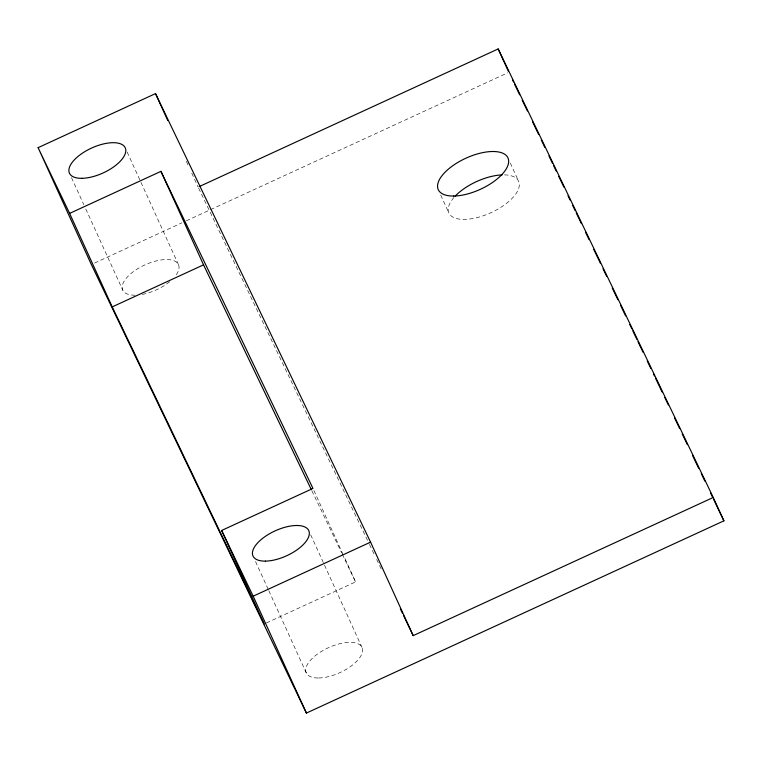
<?xml version="1.0" encoding="UTF-8"?>
<svg xmlns="http://www.w3.org/2000/svg" width="762" height="762" viewBox="0 0 762 762"><rect width="100%" height="100%" fill="white"/><g stroke="black" fill="none" stroke-linecap="round" stroke-linejoin="round"><path stroke-width="0.57" stroke-dasharray="3.81 2.86" d="M94.593 263.042L181.975 222.809M186.29 220.828L507.759 72.8M266.395 622.973L355.578 581.911L343.824 556.117M198.634 188.166L368.941 543.344M369.456 544.42L374.085 554.079M376.657 559.441L381.8 570.176M311.915 490.861L341.709 552.993M342.224 554.06L355.578 581.911M510.311 163.058L518.541 181.127M440.731 195.101L448.961 213.16M186.366 161.306L188.814 166.678M191.757 173.126L198.12 187.1M313.944 490.566L343.329 555.05M310.696 534.829L324.012 564.042M324.498 565.128L361.979 647.367M127.149 152.029L178.441 264.566M255.527 561.537L268.348 589.674M268.834 590.75L306.314 672.989M71.485 177.651L83.82 204.711M85.792 209.036L122.777 290.189M135.122 295.189A30.642 13.716 -24.5 0 1 126.463 277.997A30.642 13.716 -24.5 0 1 165.249 259.585A30.642 13.716 -24.5 0 1 175.25 276.139M169.659 281.683A30.642 13.716 -24.5 0 1 141.827 294.503M504.387 174.879A38.3 17.155 -24.5 0 1 513.026 197.396A38.3 17.155 -24.5 0 1 463.972 219.408A38.3 17.155 -24.5 0 1 453.914 197.529M318.668 677.99A30.642 13.716 -24.5 0 0 362.569 651.005A30.642 13.716 -24.5 0 0 321.212 651.548A30.642 13.716 -24.5 0 0 318.668 677.99"/><path stroke-width="1.14" d="M38.1 147.666L155.515 93.602L370.58 542.134L413.185 635.632L713.251 497.462L723.9 520.837L306.419 713.07L91.354 264.538L38.1 147.666L69.618 213.398L112.224 306.895L264.252 623.964L221.647 530.466L312.963 488.423L160.944 171.355L69.618 213.398M199.206 186.595L498.186 48.93L713.251 497.462M112.224 306.895L203.549 264.843L311.401 489.795M221.647 530.466L253.165 596.198L370.58 542.134M512.445 79.82L513.474 81.963M514.502 84.106L519.646 94.84M522.218 100.203L527.361 110.938M532.505 121.663L538.677 134.541M541.249 139.903L544.859 147.418M548.973 156L552.574 163.516M553.603 165.659L556.174 171.021M558.746 176.393L563.89 187.119M568.004 195.701L570.062 199.996M572.633 205.359L575.205 210.731M576.234 212.874L581.387 223.609M585.502 232.191L589.102 239.697M593.731 249.355L600.418 263.309M602.99 268.672L606.59 276.187M612.257 287.988L617.915 299.79M620.487 305.152L625.631 315.887M629.745 324.469L631.803 328.765M632.831 330.908L636.946 339.49M637.975 341.643L643.128 352.368M647.243 360.95L650.843 368.465M653.415 373.828L654.444 375.98M655.472 378.123L662.159 392.078M664.731 397.44L668.331 404.946M674.503 417.824L679.656 428.558M682.228 433.921L687.372 444.656M692.515 455.381L698.687 468.259M701.259 473.621L704.86 481.136M710.527 492.938L712.584 497.234M713.613 499.377L723.9 520.837M400.326 608.809L402.384 613.096M403.412 615.239L413.185 635.632M498.186 48.93L508.359 71.237M155.515 93.602L167.764 120.472M160.944 171.355L203.549 264.843M253.165 596.198L306.419 713.07M455.238 196.082A38.3 17.155 -24.5 0 1 502.129 174.908M265.405 561.127A30.642 13.716 -24.5 0 0 309.305 534.133A30.642 13.716 -24.5 0 0 267.957 534.676A30.642 13.716 -24.5 0 0 265.405 561.127M81.858 178.318A30.642 13.716 -24.5 0 0 125.768 151.333A30.642 13.716 -24.5 0 0 84.411 151.876A30.642 13.716 -24.5 0 0 81.858 178.318M453.742 196.034A38.3 17.155 -24.5 0 0 508.625 162.296A38.3 17.155 -24.5 0 0 456.933 162.973A38.3 17.155 -24.5 0 0 453.742 196.034"/></g></svg>
